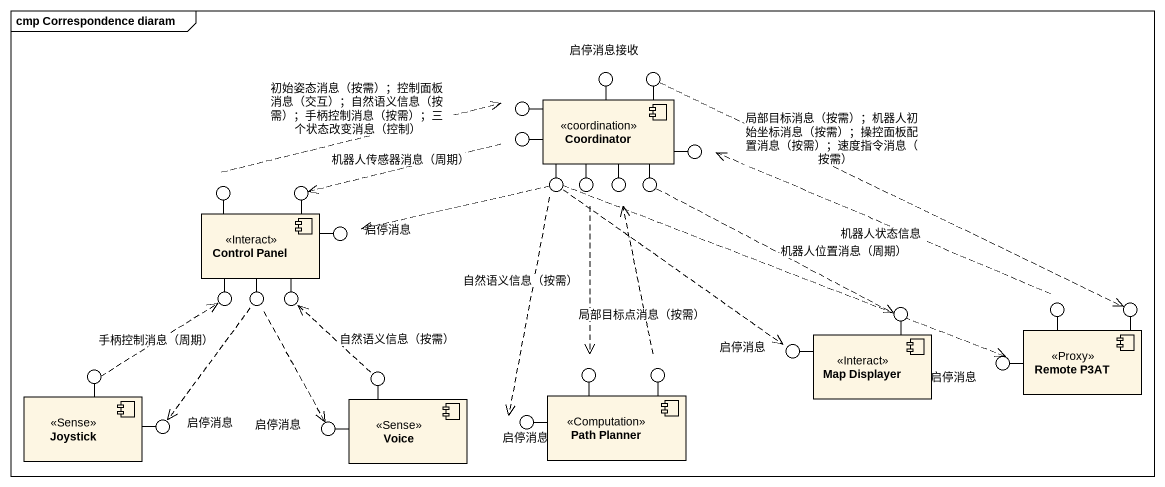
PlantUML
@startuml
mainframe cmp Correspondence diaram
() 启停消息接收
() " " as lollipop1
() " " as lollipop2
component Coordinator <<coordination>>
() " " as lollipop3
() " " as lollipop4
() " " as lollipop5
() " " as lollipop6
() " " as lollipop7
() " " as lollipop8
() " " as lollipop9
() " " as lollipop10
component "Control Panel" as Control_Panel <<Interact>>
() 启停消息
() " " as lollipop11
() " " as lollipop12
() " " as lollipop13
() " " as lollipop14
() " " as lollipop15
() " " as lollipop16
() " " as lollipop17
() " " as lollipop18
() " " as lollipop19
() " " as lollipop20
() "启停消息" as 启停消息_2
component "Map Displayer" as Map_Displayer <<Interact>>
() "启停消息" as 启停消息_3
component "Remote P3AT" as Remote_P3AT <<Proxy>>
component Joystick <<Sense>>
() "启停消息" as 启停消息_4
() "启停消息" as 启停消息_5
component Voice <<Sense>>
() "启停消息" as 启停消息_6
component "Path Planner" as Path_Planner <<Computation>>
Coordinator -up- 启停消息接收
Coordinator -up- lollipop1
Coordinator -left- lollipop2
Control_Panel -up- lollipop3
Control_Panel -up- lollipop4
Coordinator -left- lollipop5
Coordinator -- lollipop6
Coordinator -- lollipop7
Coordinator -- lollipop8
Coordinator -- lollipop9
Coordinator -right- lollipop10
Control_Panel -right- 启停消息
Control_Panel -- lollipop11
Control_Panel -- lollipop12
Control_Panel -- lollipop13
Map_Displayer -up- lollipop14
Remote_P3AT -up- lollipop15
Remote_P3AT -up- lollipop16
Joystick -up- lollipop17
Voice -up- lollipop18
Path_Planner -up- lollipop19
Path_Planner -up- lollipop20
Map_Displayer -left- 启停消息_2
Remote_P3AT -left- 启停消息_3
Joystick -right- 启停消息_4
Voice -left- 启停消息_5
Path_Planner -left- 启停消息_6
lollipop1 .right.> lollipop16 : 局部目标消息（按需）；机器人初始坐标消息（按需）；操控面板配置消息（按需）；速度指令消息（按需）
lollipop3 .right.> lollipop2 : 初始姿态消息（按需）；控制面板消息（交互）；自然语义信息（按需）；手柄控制消息（按需）；三个状态改变消息（控制）
lollipop5 .left.> lollipop4 : 机器人传感器消息（周期）
lollipop6 .left.> 启停消息
lollipop6 ..> 启停消息_2
lollipop6 .right.> 启停消息_3
lollipop6 ..> 启停消息_6
lollipop7 ..> lollipop19 : 自然语义信息（按需）
lollipop9 .right.> lollipop14 : 机器人位置消息（周期）
lollipop12 ..> 启停消息_4
lollipop12 ..> 启停消息_5
lollipop15 .left.> lollipop10 : 机器人状态信息
lollipop17 .right.> lollipop11 : 手柄控制消息（周期）
lollipop18 .up.> lollipop13 : 自然语义信息（按需）
lollipop20 .up.> lollipop8 : 局部目标点消息（按需）
@enduml
